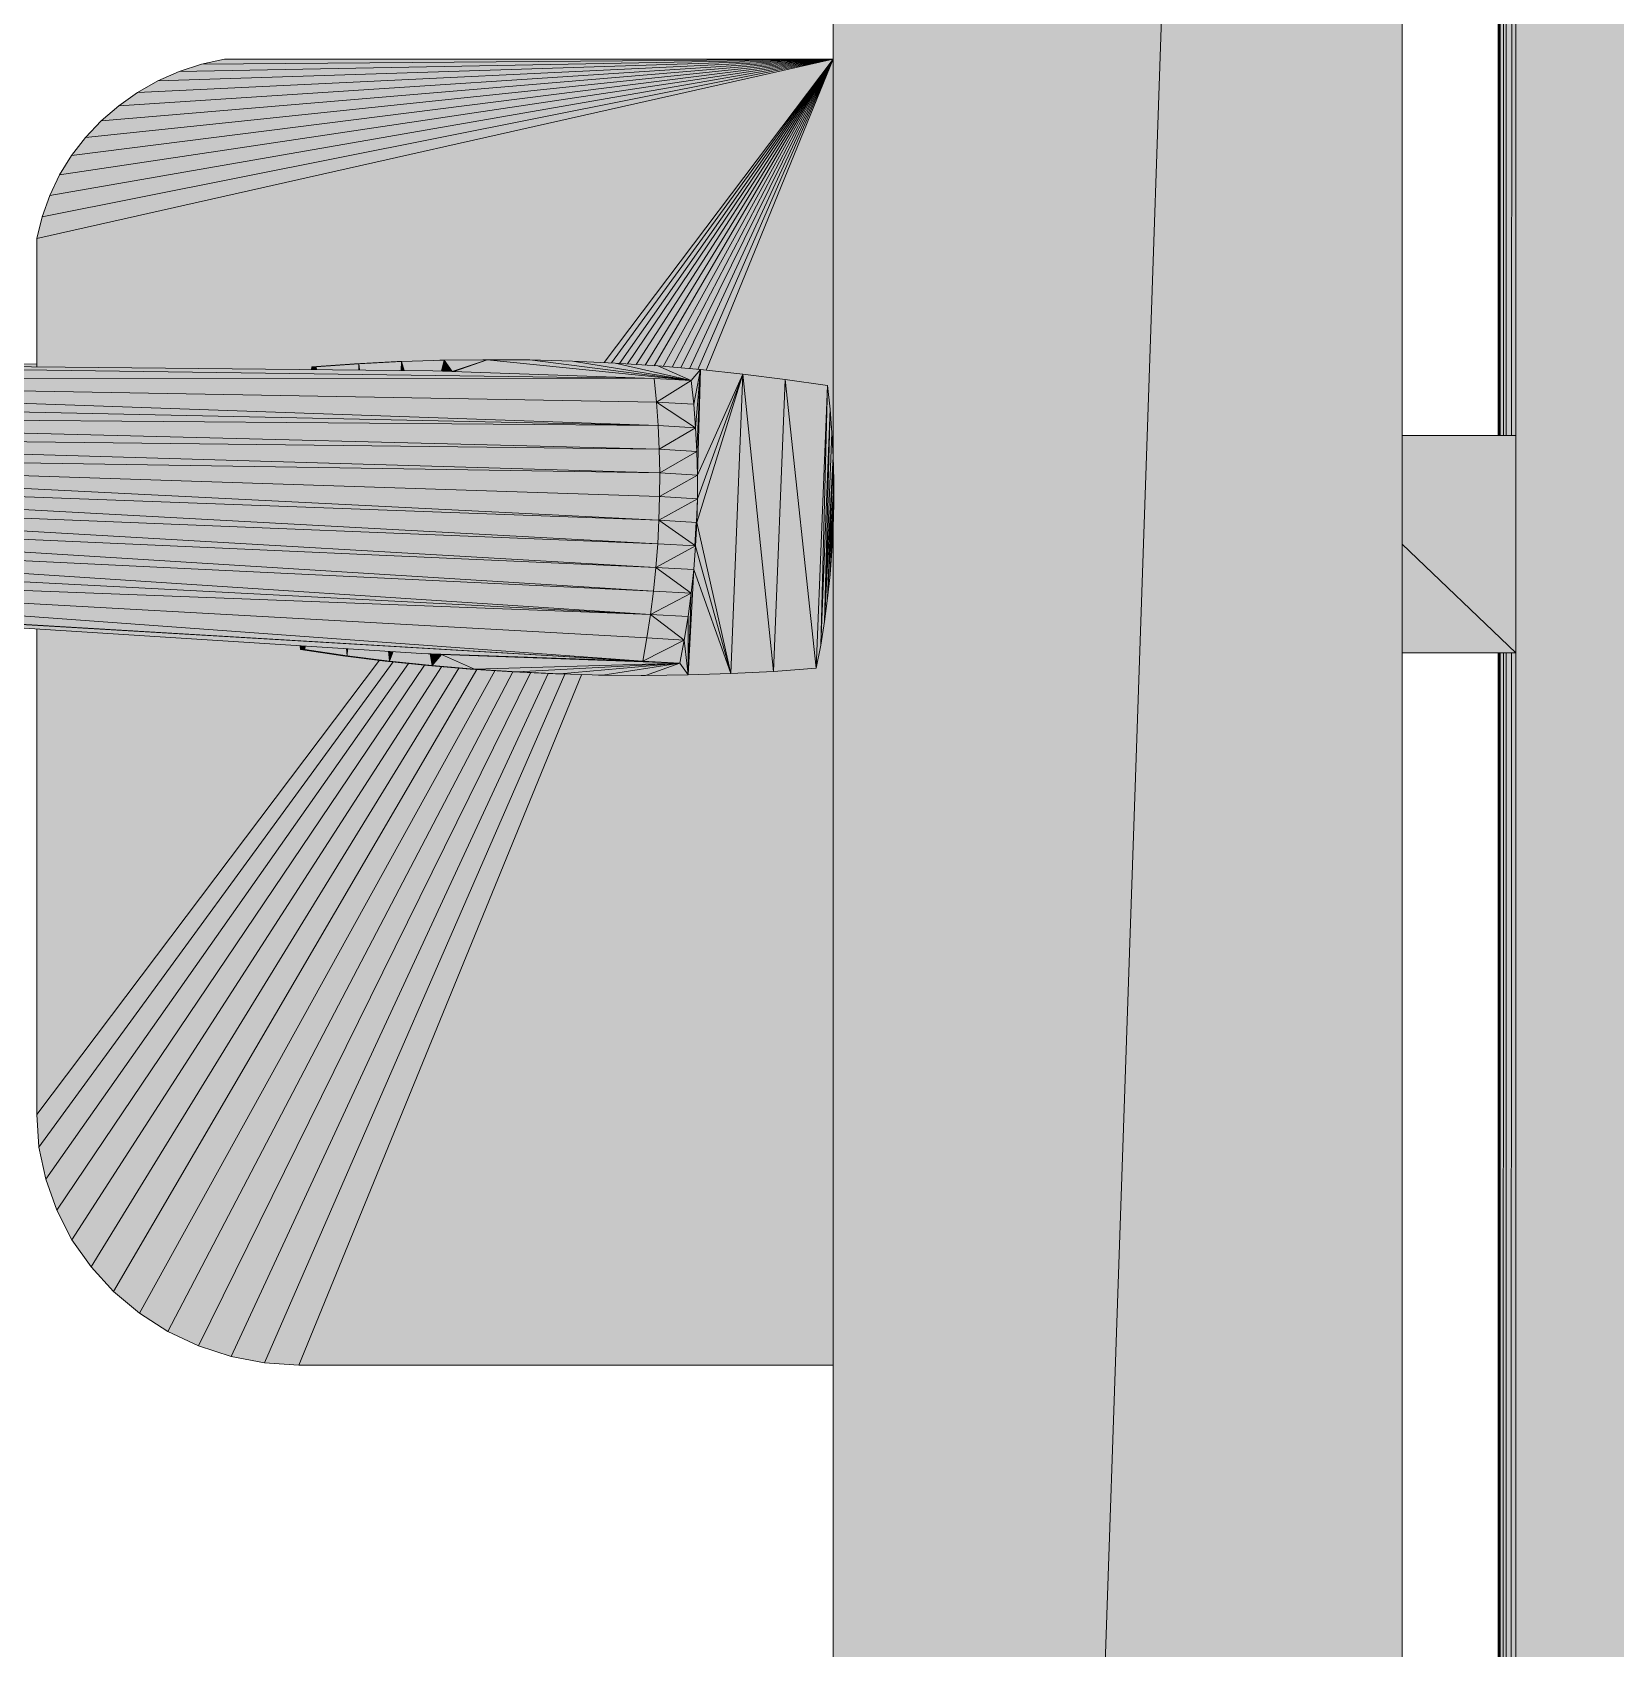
# Model space of a CAD drawing. Header units: millimetres. Extents: x 365175 to 2667127, y -330297 to -162108.
# Drawn here: x 1874090.8 to 1874171.6, y -319062.2 to -318979.7 of the extents above; entities that cross this region are included whole.
import ezdxf

# ---------------------------------------------------------------- set-up
doc = ezdxf.new("R2010")
doc.units = ezdxf.units.MM
doc.header["$MEASUREMENT"] = 0
doc.layers.add('Structure - Murs extérieurs', color=7, linetype='Continuous')

# ---------------------------------------------------------------- blocks, each defined once
blk = doc.blocks.new('Élément de coupe_161_6', base_point=(1445436.05, -319510.981))
at = {"linetype": 'Continuous', "lineweight": 0, "true_color": 0x000000}
for points in [[(1874131.67, -319466.035), (1874160.711, -318622.092), (1874131.67, -318649.869), (1874131.67, -319001.349), (1874131.699, -319002.558), (1874131.699, -319003.766), (1874131.67, -319004.974)], [(1874160.711, -318622.092), (1874131.67, -319466.035), (1874160.711, -319510.981)], [(1874159.459, -318623.289), (1874136.597, -318663.148), (1874136.597, -319322.87), (1874160.711, -318622.092)], [(1874136.597, -319322.87), (1874136.597, -319473.66), (1874160.711, -319510.981), (1874160.711, -318622.092)], [(1874091.287, -318989.114), (1874091.014, -318990.232), (1874131.67, -318981.069)], [(1874131.67, -318981.069), (1874091.014, -318990.232), (1874091.014, -318996.777), (1874105.031, -318996.914), (1874105.058, -318996.776), (1874107.23, -318996.621), (1874109.414, -318996.509), (1874111.592, -318996.439), (1874113.776, -318996.413), (1874113.996, -318996.413), (1874116.18, -318996.429), (1874118.358, -318996.487), (1874119.977, -318996.563)], [(1874091.676, -318988.028), (1874091.287, -318989.114), (1874131.67, -318981.069)], [(1874092.176, -318986.984), (1874091.676, -318988.028), (1874131.67, -318981.069)], [(1874092.785, -318985.996), (1874092.176, -318986.984), (1874131.67, -318981.069)], [(1874093.5, -318985.07), (1874092.785, -318985.996), (1874131.67, -318981.069)], [(1874094.301, -318984.218), (1874093.5, -318985.07), (1874131.67, -318981.069)], [(1874095.196, -318983.448), (1874094.301, -318984.218), (1874131.67, -318981.069)], [(1874096.16, -318982.768), (1874095.196, -318983.448), (1874131.67, -318981.069)], [(1874097.194, -318982.184), (1874096.16, -318982.768), (1874131.67, -318981.069)], [(1874098.286, -318981.704), (1874097.194, -318982.184), (1874131.67, -318981.069)], [(1874099.424, -318981.331), (1874098.286, -318981.704), (1874131.67, -318981.069)], [(1874100.591, -318981.069), (1874099.424, -318981.331), (1874131.67, -318981.069)], [(1874131.67, -318981.069), (1874119.977, -318996.563), (1874120.346, -318996.581)], [(1874120.346, -318996.581), (1874120.536, -318996.589), (1874120.749, -318996.603), (1874131.67, -318981.069)], [(1874120.749, -318996.603), (1874121.173, -318996.631), (1874131.67, -318981.069)], [(1874121.173, -318996.631), (1874121.615, -318996.66), (1874131.67, -318981.069)], [(1874121.615, -318996.66), (1874122.07, -318996.691), (1874131.67, -318981.069)], [(1874122.07, -318996.691), (1874122.53, -318996.721), (1874131.67, -318981.069)], [(1874131.67, -318981.069), (1874122.53, -318996.722), (1874122.714, -318996.733), (1874122.99, -318996.757)], [(1874131.67, -318981.069), (1874122.99, -318996.757), (1874123.445, -318996.796)], [(1874131.67, -318981.069), (1874123.445, -318996.796), (1874123.894, -318996.835)], [(1874131.67, -318981.069), (1874123.894, -318996.835), (1874124.335, -318996.873)], [(1874131.67, -318981.069), (1874124.335, -318996.873), (1874124.762, -318996.909)], [(1874124.762, -318996.909), (1874124.887, -318996.92), (1874125.172, -318996.95), (1874131.67, -318981.069)], [(1874125.172, -318996.95), (1874127.059, -318997.149), (1874129.219, -318997.422), (1874131.38, -318997.736), (1874131.508, -318998.938), (1874131.601, -319000.143), (1874131.67, -319001.349), (1874131.67, -318981.069)], [(1874126.913, -318981.069), (1874126.913, -318981.107), (1874131.67, -318981.069)], [(1874126.913, -318981.107), (1874126.913, -318981.159), (1874131.67, -318981.069)], [(1874126.913, -318981.159), (1874126.913, -318981.223), (1874131.67, -318981.069)], [(1874126.913, -318981.223), (1874126.913, -318981.296), (1874131.67, -318981.069)], [(1874126.913, -318981.296), (1874126.913, -318981.379), (1874131.67, -318981.069)], [(1874126.913, -318981.379), (1874126.913, -318981.47), (1874131.67, -318981.069)], [(1874126.913, -318981.47), (1874126.913, -318981.568), (1874131.67, -318981.069)], [(1874126.913, -318981.568), (1874126.913, -318981.672), (1874131.67, -318981.069)], [(1874126.913, -318981.672), (1874126.913, -318981.781), (1874131.67, -318981.069)], [(1874126.913, -318981.781), (1874126.913, -318981.897), (1874131.67, -318981.069)], [(1874126.913, -318981.897), (1874126.913, -318982.017), (1874131.67, -318981.069)], [(1874126.913, -318982.017), (1874126.913, -318982.141), (1874131.67, -318981.069)], [(1874126.913, -318987.372), (1874131.67, -318981.069), (1874126.913, -318982.141)], [(1874126.913, -318987.372), (1874126.913, -318987.585), (1874131.67, -318981.069)], [(1874126.913, -318987.835), (1874131.67, -318981.069), (1874126.913, -318987.585)], [(1874126.913, -318988.121), (1874131.67, -318981.069), (1874126.913, -318987.835)], [(1874126.913, -318988.445), (1874131.67, -318981.069), (1874126.913, -318988.121)], [(1874126.913, -318988.81), (1874131.67, -318981.069), (1874126.913, -318988.445)], [(1874126.913, -318989.215), (1874131.67, -318981.069), (1874126.913, -318988.81)], [(1874126.913, -318989.667), (1874131.67, -318981.069), (1874126.913, -318989.215)], [(1874126.913, -318989.667), (1874126.913, -318990.164), (1874131.67, -318981.069)], [(1874126.913, -318990.164), (1874126.913, -318990.713), (1874131.67, -318981.069)], [(1874126.913, -318990.713), (1874126.913, -318991.318), (1874131.67, -318981.069)], [(1874126.913, -318991.976), (1874131.67, -318981.069), (1874126.913, -318991.318)], [(1874131.67, -318981.069), (1874126.913, -318991.976), (1874126.913, -318992.694)], [(1874131.67, -318981.069), (1874126.913, -318992.694), (1874126.913, -318997.134), (1874127.059, -318997.149), (1874129.219, -318997.422), (1874131.38, -318997.736), (1874131.508, -318998.938), (1874131.601, -319000.143), (1874131.67, -319001.349)], [(1874052.774, -318997.335), (1874122.523, -318997.373), (1874052.808, -318996.403)], [(1874052.808, -318996.403), (1874122.523, -318997.373), (1874111.22, -318996.975)], [(1874085.206, -318996.578), (1874085.206, -318996.72), (1874091.014, -318996.777), (1874091.014, -318996.635)], [(1874105.058, -318996.776), (1874105.031, -318996.914), (1874105.057, -318996.915)], [(1874105.058, -318996.776), (1874105.031, -318996.914), (1874105.057, -318996.915)], [(1874105.058, -318996.776), (1874105.057, -318996.915), (1874105.252, -318996.917), (1874105.279, -318996.776)], [(1874105.058, -318996.776), (1874105.057, -318996.915), (1874105.252, -318996.917), (1874105.279, -318996.776)], [(1874105.279, -318996.776), (1874107.457, -318996.621), (1874105.058, -318996.776)], [(1874107.23, -318996.621), (1874105.058, -318996.776), (1874107.457, -318996.621)], [(1874105.252, -318996.917), (1874105.271, -318996.917), (1874105.279, -318996.776)], [(1874105.273, -318996.917), (1874105.294, -318996.917), (1874105.279, -318996.776)], [(1874107.457, -318996.621), (1874105.279, -318996.776), (1874105.294, -318996.917), (1874107.444, -318996.938)], [(1874107.23, -318996.621), (1874107.457, -318996.621), (1874109.414, -318996.509)], [(1874107.444, -318996.938), (1874107.489, -318996.938), (1874107.457, -318996.621)], [(1874109.635, -318996.509), (1874107.457, -318996.621), (1874107.489, -318996.938), (1874109.616, -318996.959)], [(1874109.635, -318996.509), (1874109.414, -318996.509), (1874107.457, -318996.621)], [(1874109.635, -318996.509), (1874111.813, -318996.439), (1874109.414, -318996.509)], [(1874111.592, -318996.439), (1874109.414, -318996.509), (1874111.813, -318996.439)], [(1874109.635, -318996.509), (1874109.616, -318996.959), (1874109.664, -318996.96)], [(1874109.635, -318996.509), (1874109.766, -318996.961), (1874111.22, -318996.975), (1874111.674, -318996.991), (1874111.813, -318996.439)], [(1874109.766, -318996.961), (1874109.635, -318996.509), (1874109.71, -318996.96)], [(1874109.71, -318996.96), (1874109.635, -318996.509), (1874109.682, -318996.96)], [(1874109.682, -318996.96), (1874109.635, -318996.509), (1874109.668, -318996.96)], [(1874111.592, -318996.439), (1874111.813, -318996.439), (1874113.776, -318996.413)], [(1874111.674, -318996.991), (1874111.692, -318996.992), (1874111.813, -318996.439)], [(1874111.692, -318996.992), (1874111.766, -318996.994), (1874111.813, -318996.439)], [(1874111.813, -318996.439), (1874111.766, -318996.994), (1874112.221, -318997.01)], [(1874113.996, -318996.413), (1874111.813, -318996.439), (1874112.221, -318997.01), (1874112.292, -318997.013)], [(1874113.996, -318996.413), (1874113.776, -318996.413), (1874111.813, -318996.439)], [(1874112.292, -318997.013), (1874122.523, -318997.373), (1874123.674, -318997.438), (1874124.416, -318997.48), (1874113.996, -318996.413)], [(1874116.18, -318996.429), (1874113.996, -318996.413), (1874124.416, -318997.48)], [(1874118.358, -318996.487), (1874116.18, -318996.429), (1874124.416, -318997.48)], [(1874120.536, -318996.589), (1874118.358, -318996.487), (1874124.416, -318997.48)], [(1874122.714, -318996.733), (1874120.536, -318996.589), (1874124.416, -318997.48)], [(1874124.887, -318996.92), (1874122.714, -318996.733), (1874124.416, -318997.48)], [(1874052.745, -318998.271), (1874122.726, -318999.779), (1874052.774, -318997.335)], [(1874052.774, -318997.335), (1874122.639, -318998.575), (1874122.523, -318997.373)], [(1874052.774, -318997.335), (1874122.726, -318999.779), (1874122.639, -318998.575)], [(1874124.416, -318997.48), (1874122.523, -318997.373), (1874122.639, -318998.575)], [(1874122.639, -318998.575), (1874124.544, -318998.682), (1874124.416, -318997.48)], [(1874124.55, -318998.682), (1874124.887, -318996.92), (1874124.416, -318997.48)], [(1874124.643, -318999.887), (1874124.887, -318996.92), (1874124.55, -318998.682)], [(1874124.707, -319001.094), (1874124.887, -318996.92), (1874124.643, -318999.887)], [(1874124.741, -319002.302), (1874124.887, -318996.92), (1874124.707, -319001.094)], [(1874126.443, -319012.437), (1874127.059, -318997.149), (1874124.707, -319004.718)], [(1874124.707, -319004.718), (1874127.059, -318997.149), (1874124.741, -319003.51)], [(1874127.059, -318997.149), (1874124.887, -318996.92), (1874124.741, -319002.302)], [(1874124.741, -319003.51), (1874127.059, -318997.149), (1874124.741, -319002.302)], [(1874128.621, -319012.324), (1874127.059, -318997.149), (1874126.443, -319012.437)], [(1874129.219, -318997.422), (1874127.059, -318997.149), (1874128.621, -319012.324)], [(1874130.799, -319012.169), (1874129.219, -318997.422), (1874128.621, -319012.324)], [(1874131.38, -318997.736), (1874129.219, -318997.422), (1874130.799, -319012.169)], [(1874052.71, -318999.209), (1874122.726, -318999.779), (1874052.745, -318998.271)], [(1874124.472, -318998.002), (1874124.544, -318998.682), (1874124.578, -318999.1), (1874124.579, -318999.068), (1874124.55, -318998.682)], [(1874124.472, -318998.002), (1874124.544, -318998.682), (1874124.578, -318999.1), (1874124.579, -318999.068), (1874124.55, -318998.682)], [(1874131.026, -319010.981), (1874131.38, -318997.736), (1874130.799, -319012.169)], [(1874131.508, -318998.938), (1874131.38, -318997.736), (1874131.026, -319010.981)], [(1874052.675, -319000.149), (1874122.778, -319000.986), (1874052.71, -318999.209)], [(1874052.71, -318999.209), (1874122.778, -319000.986), (1874122.726, -318999.779)], [(1874122.639, -318998.575), (1874122.726, -318999.779), (1874124.643, -318999.887)], [(1874122.639, -318998.575), (1874124.643, -318999.887), (1874124.544, -318998.682)], [(1874124.579, -318999.068), (1874124.578, -318999.1), (1874124.643, -318999.887)], [(1874124.579, -318999.068), (1874124.578, -318999.1), (1874124.643, -318999.887)], [(1874131.217, -319009.786), (1874131.508, -318998.938), (1874131.026, -319010.981)], [(1874131.601, -319000.143), (1874131.508, -318998.938), (1874131.217, -319009.786)], [(1874122.726, -318999.779), (1874122.778, -319000.986), (1874124.643, -318999.887)], [(1874122.778, -319000.986), (1874124.707, -319001.093), (1874124.643, -318999.887)], [(1874052.675, -319000.149), (1874052.634, -319001.09), (1874122.807, -319002.193)], [(1874052.675, -319000.149), (1874122.807, -319002.193), (1874122.778, -319000.986)], [(1874131.67, -319001.349), (1874131.601, -319000.143), (1874131.217, -319009.786)], [(1874166.519, -319000.276), (1874160.711, -319000.276), (1874160.711, -319005.831), (1874166.519, -319011.387)], [(1874166.519, -319000.276), (1874160.711, -319000.276), (1874160.711, -319005.831), (1874166.519, -319011.387)], [(1874052.599, -319002.032), (1874122.772, -319004.609), (1874052.634, -319001.09)], [(1874122.801, -319003.401), (1874052.634, -319001.09), (1874122.772, -319004.609)], [(1874122.801, -319003.401), (1874122.807, -319002.193), (1874052.634, -319001.09)], [(1874122.778, -319000.986), (1874122.807, -319002.193), (1874124.707, -319001.093)], [(1874122.807, -319002.193), (1874124.736, -319002.302), (1874124.707, -319001.093)], [(1874124.707, -319004.718), (1874124.741, -319003.51), (1874124.741, -319002.302), (1874124.707, -319001.094), (1874124.736, -319002.302), (1874124.736, -319003.51)], [(1874124.707, -319004.718), (1874124.741, -319003.51), (1874124.741, -319002.302), (1874124.707, -319001.094), (1874124.736, -319002.302), (1874124.736, -319003.51)], [(1874131.38, -319008.588), (1874131.67, -319001.349), (1874131.217, -319009.786)], [(1874131.699, -319002.558), (1874131.67, -319001.349), (1874131.38, -319008.588)], [(1874052.559, -319002.973), (1874122.709, -319005.816), (1874052.599, -319002.032)], [(1874122.772, -319004.609), (1874052.599, -319002.032), (1874122.709, -319005.816)], [(1874122.807, -319002.193), (1874122.801, -319003.401), (1874124.736, -319002.302)], [(1874122.801, -319003.401), (1874124.736, -319003.51), (1874124.736, -319002.302)], [(1874131.508, -319007.386), (1874131.699, -319002.558), (1874131.38, -319008.588)], [(1874131.699, -319003.766), (1874131.699, -319002.558), (1874131.508, -319007.386)], [(1874052.524, -319003.915), (1874122.616, -319007.021), (1874052.559, -319002.973)], [(1874122.709, -319005.816), (1874052.559, -319002.973), (1874122.616, -319007.021)], [(1874122.801, -319003.401), (1874122.772, -319004.609), (1874124.736, -319003.51)], [(1874052.483, -319004.854), (1874122.488, -319008.223), (1874052.524, -319003.915)], [(1874122.488, -319008.223), (1874122.616, -319007.021), (1874052.524, -319003.915)], [(1874122.772, -319004.609), (1874124.707, -319004.718), (1874124.736, -319003.51)], [(1874131.601, -319006.181), (1874131.699, -319003.766), (1874131.508, -319007.386)], [(1874131.67, -319004.974), (1874131.699, -319003.766), (1874131.601, -319006.181)], [(1874052.442, -319005.793), (1874122.337, -319009.423), (1874052.483, -319004.854)], [(1874122.337, -319009.423), (1874122.488, -319008.223), (1874052.483, -319004.854)], [(1874118.811, -319012.494), (1874104.39, -319047.736), (1874131.67, -319047.736), (1874131.67, -319004.974), (1874131.601, -319006.181), (1874131.508, -319007.386), (1874131.38, -319008.588), (1874131.217, -319009.786), (1874131.026, -319010.981), (1874130.799, -319012.169), (1874128.621, -319012.324), (1874126.443, -319012.437), (1874124.265, -319012.507), (1874122.081, -319012.533), (1874121.861, -319012.533), (1874119.677, -319012.517)], [(1874118.811, -319012.494), (1874109.141, -319036.126), (1874118.448, -319021.26), (1874119.275, -319021.206), (1874121.522, -319021.017), (1874123.768, -319020.785), (1874126.015, -319020.51), (1874126.913, -319018.866), (1874126.913, -319047.736), (1874131.67, -319047.736), (1874131.67, -319004.974), (1874131.601, -319006.181), (1874131.508, -319007.386), (1874131.38, -319008.588), (1874131.217, -319009.786), (1874131.026, -319010.981), (1874130.799, -319012.169), (1874128.621, -319012.324), (1874126.443, -319012.437), (1874124.265, -319012.507), (1874122.081, -319012.533), (1874121.861, -319012.533), (1874119.677, -319012.517)], [(1874122.772, -319004.609), (1874122.709, -319005.816), (1874124.637, -319005.924)], [(1874124.707, -319004.718), (1874122.772, -319004.609), (1874124.637, -319005.924)], [(1874124.544, -319007.129), (1874124.416, -319008.332), (1874124.55, -319007.13), (1874124.643, -319005.925), (1874124.707, -319004.718), (1874124.637, -319005.924)], [(1874124.544, -319007.129), (1874124.416, -319008.332), (1874124.55, -319007.13), (1874124.643, -319005.925), (1874124.707, -319004.718), (1874124.637, -319005.924)], [(1874124.707, -319004.718), (1874124.643, -319005.925), (1874126.443, -319012.437)], [(1874052.396, -319006.728), (1874122.337, -319009.423), (1874052.442, -319005.793)], [(1874122.709, -319005.816), (1874122.616, -319007.021), (1874124.637, -319005.924)], [(1874160.711, -319005.831), (1874160.711, -319011.387), (1874166.519, -319011.387)], [(1874160.711, -319005.831), (1874160.711, -319011.387), (1874166.519, -319011.387)], [(1874052.355, -319007.661), (1874121.942, -319011.807), (1874052.396, -319006.728)], [(1874121.942, -319011.807), (1874122.157, -319010.617), (1874052.396, -319006.728)], [(1874122.157, -319010.617), (1874122.337, -319009.423), (1874052.396, -319006.728)], [(1874122.616, -319007.021), (1874124.544, -319007.129), (1874124.637, -319005.924)], [(1874124.643, -319005.925), (1874124.55, -319007.13), (1874126.443, -319012.437)], [(1874122.616, -319007.021), (1874122.488, -319008.223), (1874124.416, -319008.332)], [(1874122.616, -319007.021), (1874124.416, -319008.332), (1874124.544, -319007.129)], [(1874126.443, -319012.437), (1874124.55, -319007.13), (1874124.265, -319012.507)], [(1874124.55, -319007.13), (1874124.416, -319008.332), (1874124.265, -319012.507)], [(1874051.995, -319007.661), (1874121.942, -319011.807), (1874052.355, -319007.661)], [(1874051.995, -319007.661), (1874121.942, -319011.807), (1874052.355, -319007.661)], [(1874110.645, -319011.409), (1874121.942, -319011.807), (1874051.995, -319007.661)], [(1874110.645, -319011.409), (1874121.942, -319011.807), (1874051.995, -319007.661)], [(1874122.337, -319009.423), (1874124.416, -319008.332), (1874122.488, -319008.223)], [(1874122.337, -319009.423), (1874124.253, -319009.531), (1874124.416, -319008.332)], [(1874124.126, -319010.337), (1874124.259, -319009.531), (1874124.416, -319008.332), (1874124.253, -319009.531), (1874124.127, -319010.321)], [(1874124.126, -319010.337), (1874124.259, -319009.531), (1874124.416, -319008.332), (1874124.253, -319009.531), (1874124.127, -319010.321)], [(1874124.416, -319008.332), (1874124.259, -319009.531), (1874124.265, -319012.507)], [(1874122.337, -319009.423), (1874122.157, -319010.617), (1874124.062, -319010.724)], [(1874122.337, -319009.423), (1874124.062, -319010.724), (1874124.253, -319009.531)], [(1874124.259, -319009.531), (1874124.062, -319010.724), (1874124.265, -319012.507)], [(1874104.456, -319011.013), (1874091.014, -319010.154), (1874091.014, -319034.94), (1874108.508, -319011.76), (1874106.632, -319011.524), (1874104.477, -319011.21)], [(1874091.014, -319034.94), (1874108.508, -319011.76), (1874106.632, -319011.524), (1874104.477, -319011.21), (1874104.456, -319011.013), (1874099.034, -319010.667), (1874098.96, -319011.34), (1874098.865, -319012.55), (1874098.793, -319013.76), (1874098.763, -319014.97), (1874098.763, -319016.178), (1874098.793, -319017.384), (1874098.865, -319018.588), (1874098.906, -319019.111), (1874094.334, -319026.416), (1874091.014, -319026.652)], [(1874122.157, -319010.617), (1874121.942, -319011.807), (1874124.062, -319010.724)], [(1874121.942, -319011.807), (1874123.841, -319011.914), (1874124.062, -319010.724)], [(1874124.062, -319010.724), (1874123.841, -319011.914), (1874124.265, -319012.507)], [(1874124.127, -319010.321), (1874124.062, -319010.724), (1874124.126, -319010.337)], [(1874124.127, -319010.321), (1874124.062, -319010.724), (1874124.126, -319010.337)], [(1874104.456, -319011.013), (1874104.477, -319011.21), (1874104.698, -319011.21), (1874104.644, -319011.025)], [(1874104.456, -319011.013), (1874104.477, -319011.21), (1874104.698, -319011.21), (1874104.644, -319011.025)], [(1874104.698, -319011.21), (1874104.477, -319011.21), (1874106.858, -319011.524)], [(1874104.698, -319011.21), (1874104.477, -319011.21), (1874106.858, -319011.524)], [(1874106.632, -319011.524), (1874106.858, -319011.524), (1874104.477, -319011.21)], [(1874106.632, -319011.524), (1874106.858, -319011.524), (1874104.477, -319011.21)], [(1874104.644, -319011.025), (1874104.698, -319011.21), (1874104.678, -319011.028)], [(1874104.644, -319011.025), (1874104.698, -319011.21), (1874104.678, -319011.028)], [(1874104.705, -319011.029), (1874104.678, -319011.028), (1874104.698, -319011.21)], [(1874104.705, -319011.029), (1874104.678, -319011.028), (1874104.698, -319011.21)], [(1874104.698, -319011.21), (1874106.858, -319011.524), (1874106.82, -319011.164), (1874104.705, -319011.029)], [(1874104.698, -319011.21), (1874106.858, -319011.524), (1874106.82, -319011.164), (1874104.705, -319011.029)], [(1874106.632, -319011.524), (1874108.798, -319011.797), (1874106.858, -319011.524)], [(1874106.632, -319011.524), (1874108.798, -319011.797), (1874106.858, -319011.524)], [(1874106.873, -319011.168), (1874106.82, -319011.164), (1874106.858, -319011.524)], [(1874106.873, -319011.168), (1874106.82, -319011.164), (1874106.858, -319011.524)], [(1874106.858, -319011.524), (1874109.019, -319011.797), (1874108.968, -319011.302), (1874106.873, -319011.168)], [(1874106.858, -319011.524), (1874109.019, -319011.797), (1874108.968, -319011.302), (1874106.873, -319011.168)], [(1874109.019, -319011.797), (1874106.858, -319011.524), (1874108.798, -319011.797)], [(1874109.019, -319011.797), (1874106.858, -319011.524), (1874108.798, -319011.797)], [(1874109.039, -319011.306), (1874108.968, -319011.302), (1874109.019, -319011.797)], [(1874109.039, -319011.306), (1874108.968, -319011.302), (1874109.019, -319011.797)], [(1874109.039, -319011.306), (1874109.019, -319011.797), (1874109.11, -319011.311)], [(1874109.039, -319011.306), (1874109.019, -319011.797), (1874109.11, -319011.311)], [(1874109.11, -319011.311), (1874109.019, -319011.797), (1874109.141, -319011.313)], [(1874109.11, -319011.311), (1874109.019, -319011.797), (1874109.141, -319011.313)], [(1874109.141, -319011.313), (1874109.019, -319011.797), (1874109.202, -319011.317)], [(1874109.141, -319011.313), (1874109.019, -319011.797), (1874109.202, -319011.317)], [(1874109.202, -319011.317), (1874109.019, -319011.797), (1874111.191, -319012.026), (1874111.092, -319011.434), (1874110.954, -319011.426), (1874110.645, -319011.409)], [(1874109.202, -319011.317), (1874109.019, -319011.797), (1874111.191, -319012.026), (1874111.092, -319011.434), (1874110.954, -319011.426), (1874110.645, -319011.409)], [(1874121.942, -319011.807), (1874110.645, -319011.409), (1874111.662, -319011.466)], [(1874121.942, -319011.807), (1874110.645, -319011.409), (1874111.662, -319011.466)], [(1874111.092, -319011.434), (1874111.191, -319012.026), (1874111.111, -319011.435)], [(1874111.092, -319011.434), (1874111.191, -319012.026), (1874111.111, -319011.435)], [(1874111.111, -319011.435), (1874111.191, -319012.026), (1874111.187, -319011.439)], [(1874111.111, -319011.435), (1874111.191, -319012.026), (1874111.187, -319011.439)], [(1874111.187, -319011.439), (1874111.191, -319012.026), (1874111.662, -319011.466)], [(1874111.187, -319011.439), (1874111.191, -319012.026), (1874111.662, -319011.466)], [(1874113.363, -319012.213), (1874111.662, -319011.466), (1874111.191, -319012.026)], [(1874113.363, -319012.213), (1874111.662, -319011.466), (1874111.191, -319012.026)], [(1874121.942, -319011.807), (1874111.662, -319011.466), (1874123.841, -319011.914)], [(1874121.942, -319011.807), (1874111.662, -319011.466), (1874123.841, -319011.914)], [(1874123.841, -319011.914), (1874111.662, -319011.466), (1874113.363, -319012.213)], [(1874123.841, -319011.914), (1874111.662, -319011.466), (1874113.363, -319012.213)], [(1874108.508, -319011.76), (1874091.014, -319034.94), (1874091.124, -319036.611), (1874109.207, -319011.84), (1874108.798, -319011.797)], [(1874108.508, -319011.76), (1874091.014, -319034.94), (1874091.124, -319036.611), (1874109.207, -319011.84), (1874108.798, -319011.797)], [(1874091.124, -319036.611), (1874091.467, -319038.252), (1874109.979, -319011.922), (1874109.207, -319011.84)], [(1874091.124, -319036.611), (1874091.467, -319038.252), (1874109.979, -319011.922), (1874109.207, -319011.84)], [(1874091.467, -319038.252), (1874092.03, -319039.837), (1874110.801, -319012.009), (1874109.979, -319011.922)], [(1874091.467, -319038.252), (1874092.03, -319039.837), (1874110.801, -319012.009), (1874109.979, -319011.922)], [(1874092.03, -319039.837), (1874092.803, -319041.338), (1874111.667, -319012.086), (1874110.965, -319012.026), (1874110.801, -319012.009)], [(1874092.03, -319039.837), (1874092.803, -319041.338), (1874111.667, -319012.086), (1874110.965, -319012.026), (1874110.801, -319012.009)], [(1874092.803, -319041.338), (1874093.779, -319042.729), (1874112.562, -319012.163), (1874111.667, -319012.086)], [(1874092.803, -319041.338), (1874093.779, -319042.729), (1874112.562, -319012.163), (1874111.667, -319012.086)], [(1874112.562, -319012.163), (1874093.779, -319042.729), (1874094.929, -319043.988), (1874113.471, -319012.235), (1874113.137, -319012.213)], [(1874112.562, -319012.163), (1874093.779, -319042.729), (1874094.929, -319043.988), (1874113.471, -319012.235), (1874113.137, -319012.213)], [(1874094.929, -319043.988), (1874096.247, -319045.092), (1874114.393, -319012.296), (1874113.471, -319012.235)], [(1874094.929, -319043.988), (1874096.247, -319045.092), (1874114.393, -319012.296), (1874113.471, -319012.235)], [(1874096.247, -319045.092), (1874097.699, -319046.022), (1874115.306, -319012.357), (1874114.393, -319012.296)], [(1874096.247, -319045.092), (1874097.699, -319046.022), (1874115.306, -319012.357), (1874114.393, -319012.296)], [(1874115.306, -319012.357), (1874097.699, -319046.022), (1874099.267, -319046.762), (1874116.217, -319012.399)], [(1874115.306, -319012.357), (1874097.699, -319046.022), (1874099.267, -319046.762), (1874116.217, -319012.399)], [(1874099.267, -319046.762), (1874100.928, -319047.3), (1874117.109, -319012.441), (1874116.217, -319012.399)], [(1874099.267, -319046.762), (1874100.928, -319047.3), (1874117.109, -319012.441), (1874116.217, -319012.399)], [(1874117.109, -319012.441), (1874100.928, -319047.3), (1874102.642, -319047.626), (1874117.975, -319012.47), (1874117.493, -319012.458)], [(1874117.109, -319012.441), (1874100.928, -319047.3), (1874102.015, -319047.507), (1874104.251, -319043.935), (1874117.975, -319012.47), (1874117.493, -319012.458)], [(1874102.642, -319047.626), (1874104.39, -319047.736), (1874118.811, -319012.494), (1874117.975, -319012.47)], [(1874104.251, -319043.935), (1874109.141, -319036.126), (1874118.811, -319012.494), (1874117.975, -319012.47)], [(1874109.019, -319011.797), (1874108.798, -319011.797), (1874111.191, -319012.026)], [(1874109.019, -319011.797), (1874108.798, -319011.797), (1874111.191, -319012.026)], [(1874110.965, -319012.026), (1874111.191, -319012.026), (1874108.798, -319011.797)], [(1874110.965, -319012.026), (1874111.191, -319012.026), (1874108.798, -319011.797)], [(1874110.965, -319012.026), (1874113.137, -319012.213), (1874111.191, -319012.026)], [(1874110.965, -319012.026), (1874113.137, -319012.213), (1874111.191, -319012.026)], [(1874113.363, -319012.213), (1874111.191, -319012.026), (1874113.137, -319012.213)], [(1874113.363, -319012.213), (1874111.191, -319012.026), (1874113.137, -319012.213)], [(1874113.363, -319012.213), (1874113.137, -319012.213), (1874115.541, -319012.357)], [(1874113.363, -319012.213), (1874113.137, -319012.213), (1874115.541, -319012.357)], [(1874115.315, -319012.357), (1874115.541, -319012.357), (1874113.137, -319012.213)], [(1874115.315, -319012.357), (1874115.541, -319012.357), (1874113.137, -319012.213)], [(1874115.541, -319012.357), (1874123.841, -319011.914), (1874113.363, -319012.213)], [(1874115.541, -319012.357), (1874123.841, -319011.914), (1874113.363, -319012.213)], [(1874115.315, -319012.357), (1874117.493, -319012.458), (1874115.541, -319012.357)], [(1874115.315, -319012.357), (1874117.493, -319012.458), (1874115.541, -319012.357)], [(1874117.719, -319012.458), (1874123.841, -319011.914), (1874115.541, -319012.357)], [(1874117.719, -319012.458), (1874123.841, -319011.914), (1874115.541, -319012.357)], [(1874117.719, -319012.458), (1874115.541, -319012.357), (1874117.493, -319012.458)], [(1874117.719, -319012.458), (1874115.541, -319012.357), (1874117.493, -319012.458)], [(1874117.719, -319012.458), (1874117.493, -319012.458), (1874119.897, -319012.517)], [(1874117.719, -319012.458), (1874117.493, -319012.458), (1874119.897, -319012.517)], [(1874119.677, -319012.517), (1874119.897, -319012.517), (1874117.493, -319012.458)], [(1874119.677, -319012.517), (1874119.897, -319012.517), (1874117.493, -319012.458)], [(1874119.897, -319012.517), (1874123.841, -319011.914), (1874117.719, -319012.458)], [(1874119.897, -319012.517), (1874123.841, -319011.914), (1874117.719, -319012.458)], [(1874122.081, -319012.533), (1874123.841, -319011.914), (1874119.897, -319012.517)], [(1874122.081, -319012.533), (1874123.841, -319011.914), (1874119.897, -319012.517)], [(1874124.265, -319012.507), (1874123.841, -319011.914), (1874122.081, -319012.533)], [(1874123.841, -319011.914), (1874122.081, -319012.533), (1874123.463, -319012.516)], [(1874119.897, -319012.517), (1874119.677, -319012.517), (1874122.081, -319012.533)], [(1874119.897, -319012.517), (1874119.677, -319012.517), (1874122.081, -319012.533)], [(1874121.861, -319012.533), (1874122.081, -319012.533), (1874119.677, -319012.517)], [(1874121.861, -319012.533), (1874122.081, -319012.533), (1874119.677, -319012.517)]]:
    blk.add_hatch(color=18, dxfattribs=at).paths.add_polyline_path(points)
at = {"color": 7, "linetype": 'Continuous', "lineweight": 20}
for p, q in [((1874131.67, -319466.035), (1874160.711, -318622.092)), ((1874160.711, -318622.092), (1874160.711, -319510.981)), ((1874131.67, -319001.349), (1874131.67, -318649.869)), ((1874091.014, -318990.232), (1874131.67, -318981.069)), ((1874091.287, -318989.114), (1874131.67, -318981.069)), ((1874091.676, -318988.028), (1874131.67, -318981.069)), ((1874092.176, -318986.984), (1874131.67, -318981.069)), ((1874092.785, -318985.996), (1874131.67, -318981.069)), ((1874093.5, -318985.07), (1874131.67, -318981.069)), ((1874094.301, -318984.218), (1874131.67, -318981.069)), ((1874095.196, -318983.448), (1874131.67, -318981.069)), ((1874096.16, -318982.768), (1874131.67, -318981.069)), ((1874097.194, -318982.184), (1874131.67, -318981.069)), ((1874098.286, -318981.704), (1874131.67, -318981.069)), ((1874099.424, -318981.331), (1874131.67, -318981.069)), ((1874099.424, -318981.331), (1874100.591, -318981.069)), ((1874100.591, -318981.069), (1874131.67, -318981.069)), ((1874119.977, -318996.563), (1874131.67, -318981.069)), ((1874120.347, -318996.58), (1874131.67, -318981.069)), ((1874120.749, -318996.603), (1874131.67, -318981.069)), ((1874121.173, -318996.631), (1874131.67, -318981.069)), ((1874121.615, -318996.66), (1874131.67, -318981.069)), ((1874122.07, -318996.691), (1874131.67, -318981.069)), ((1874122.53, -318996.721), (1874131.67, -318981.069)), ((1874122.99, -318996.757), (1874131.67, -318981.069)), ((1874123.445, -318996.796), (1874131.67, -318981.069)), ((1874123.894, -318996.835), (1874131.67, -318981.069)), ((1874124.335, -318996.873), (1874131.67, -318981.069)), ((1874124.762, -318996.909), (1874131.67, -318981.069)), ((1874125.172, -318996.95), (1874131.67, -318981.069)), ((1874097.194, -318982.184), (1874098.286, -318981.704)), ((1874098.286, -318981.704), (1874099.424, -318981.331)), ((1874095.196, -318983.448), (1874096.16, -318982.768)), ((1874096.16, -318982.768), (1874097.194, -318982.184)), ((1874094.301, -318984.218), (1874095.196, -318983.448)), ((1874093.5, -318985.07), (1874094.301, -318984.218)), ((1874092.785, -318985.996), (1874093.5, -318985.07)), ((1874092.176, -318986.984), (1874092.785, -318985.996)), ((1874091.676, -318988.028), (1874092.176, -318986.984)), ((1874091.287, -318989.114), (1874091.676, -318988.028)), ((1874091.014, -318990.232), (1874091.287, -318989.114)), ((1874091.014, -318996.777), (1874091.014, -318990.232)), ((1874111.22, -318996.975), (1874052.808, -318996.403)), ((1874122.523, -318997.373), (1874052.808, -318996.403)), ((1874091.014, -318996.635), (1874085.206, -318996.578)), ((1874105.031, -318996.914), (1874105.058, -318996.776)), ((1874105.057, -318996.915), (1874105.058, -318996.776)), ((1874105.058, -318996.776), (1874107.23, -318996.621)), ((1874105.058, -318996.776), (1874107.457, -318996.621)), ((1874105.279, -318996.776), (1874105.058, -318996.776)), ((1874105.252, -318996.917), (1874105.279, -318996.776)), ((1874105.279, -318996.776), (1874105.271, -318996.917)), ((1874105.279, -318996.776), (1874107.457, -318996.621)), ((1874105.279, -318996.776), (1874105.294, -318996.917)), ((1874107.23, -318996.621), (1874109.414, -318996.509)), ((1874107.23, -318996.621), (1874107.457, -318996.621)), ((1874107.457, -318996.621), (1874107.444, -318996.938)), ((1874107.457, -318996.621), (1874109.635, -318996.509)), ((1874109.414, -318996.509), (1874107.457, -318996.621)), ((1874107.457, -318996.621), (1874107.489, -318996.938)), ((1874109.414, -318996.509), (1874109.635, -318996.509)), ((1874109.635, -318996.509), (1874109.616, -318996.959)), ((1874109.635, -318996.509), (1874111.813, -318996.439)), ((1874109.635, -318996.509), (1874109.682, -318996.96)), ((1874109.635, -318996.509), (1874109.71, -318996.96)), ((1874109.635, -318996.509), (1874109.766, -318996.961)), ((1874109.635, -318996.509), (1874109.664, -318996.96)), ((1874111.592, -318996.439), (1874111.813, -318996.439)), ((1874111.813, -318996.439), (1874111.674, -318996.991)), ((1874111.813, -318996.439), (1874111.692, -318996.992)), ((1874111.813, -318996.439), (1874111.766, -318996.994)), ((1874111.813, -318996.439), (1874113.996, -318996.413)), ((1874111.813, -318996.439), (1874112.221, -318997.01)), ((1874113.996, -318996.413), (1874112.221, -318997.01)), ((1874112.292, -318997.013), (1874113.996, -318996.413)), ((1874113.776, -318996.413), (1874113.996, -318996.413)), ((1874113.996, -318996.413), (1874124.416, -318997.48)), ((1874113.996, -318996.413), (1874116.18, -318996.429)), ((1874116.18, -318996.429), (1874124.416, -318997.48)), ((1874116.18, -318996.429), (1874118.358, -318996.487)), ((1874118.358, -318996.487), (1874124.416, -318997.48)), ((1874118.358, -318996.487), (1874120.536, -318996.589)), ((1874120.536, -318996.589), (1874124.416, -318997.48)), ((1874120.536, -318996.589), (1874122.714, -318996.733)), ((1874122.714, -318996.733), (1874124.416, -318997.48)), ((1874122.714, -318996.733), (1874124.887, -318996.92)), ((1874052.774, -318997.335), (1874122.523, -318997.373)), ((1874122.639, -318998.575), (1874052.774, -318997.335)), ((1874122.726, -318999.779), (1874052.774, -318997.335)), ((1874105.273, -318996.917), (1874105.273, -318996.917)), ((1874109.668, -318996.96), (1874109.668, -318996.96)), ((1874122.523, -318997.373), (1874111.22, -318996.975)), ((1874124.416, -318997.48), (1874122.523, -318997.373)), ((1874122.639, -318998.575), (1874122.523, -318997.373)), ((1874122.639, -318998.575), (1874124.416, -318997.48)), ((1874124.887, -318996.92), (1874124.416, -318997.48)), ((1874124.544, -318998.682), (1874124.416, -318997.48)), ((1874124.887, -318996.92), (1874124.55, -318998.682)), ((1874124.887, -318996.92), (1874124.643, -318999.887)), ((1874124.887, -318996.92), (1874124.707, -319001.094)), ((1874127.059, -318997.149), (1874124.707, -319004.718)), ((1874124.887, -318996.92), (1874124.741, -319002.302)), ((1874127.059, -318997.149), (1874124.741, -319002.302)), ((1874127.059, -318997.149), (1874124.741, -319003.51)), ((1874124.887, -318996.92), (1874127.059, -318997.149)), ((1874127.059, -318997.149), (1874126.443, -319012.437)), ((1874127.059, -318997.149), (1874128.621, -319012.324)), ((1874127.059, -318997.149), (1874129.219, -318997.422)), ((1874129.219, -318997.422), (1874128.621, -319012.324)), ((1874129.219, -318997.422), (1874130.799, -319012.169)), ((1874129.219, -318997.422), (1874131.38, -318997.736)), ((1874122.726, -318999.779), (1874052.745, -318998.271)), ((1874131.38, -318997.736), (1874130.799, -319012.169)), ((1874131.38, -318997.736), (1874131.026, -319010.981)), ((1874131.38, -318997.736), (1874131.508, -318998.938)), ((1874122.778, -319000.986), (1874052.71, -318999.209)), ((1874052.71, -318999.209), (1874122.726, -318999.779)), ((1874122.639, -318998.575), (1874124.544, -318998.682)), ((1874124.643, -318999.887), (1874122.639, -318998.575)), ((1874122.726, -318999.779), (1874122.639, -318998.575)), ((1874124.643, -318999.887), (1874124.544, -318998.682)), ((1874131.508, -318998.938), (1874131.026, -319010.981)), ((1874131.508, -318998.938), (1874131.217, -319009.786)), ((1874131.508, -318998.938), (1874131.601, -319000.143)), ((1874124.643, -318999.887), (1874122.726, -318999.779)), ((1874122.778, -319000.986), (1874122.726, -318999.779)), ((1874122.778, -319000.986), (1874124.643, -318999.887)), ((1874124.707, -319001.093), (1874124.643, -318999.887)), ((1874122.807, -319002.193), (1874052.675, -319000.149)), ((1874052.675, -319000.149), (1874122.778, -319000.986)), ((1874131.601, -319000.143), (1874131.217, -319009.786)), ((1874131.601, -319000.143), (1874131.67, -319001.349)), ((1874160.711, -319000.276), (1874166.519, -319000.276)), ((1874122.772, -319004.609), (1874052.634, -319001.09)), ((1874122.801, -319003.401), (1874052.634, -319001.09)), ((1874052.634, -319001.09), (1874122.807, -319002.193)), ((1874124.707, -319001.093), (1874122.778, -319000.986)), ((1874122.807, -319002.193), (1874122.778, -319000.986)), ((1874122.807, -319002.193), (1874124.707, -319001.093)), ((1874124.736, -319002.302), (1874124.707, -319001.093)), ((1874131.67, -319001.349), (1874131.217, -319009.786)), ((1874131.67, -319001.349), (1874131.38, -319008.588)), ((1874131.67, -319001.349), (1874131.699, -319002.558)), ((1874131.67, -319004.315), (1874131.67, -319001.349)), ((1874122.709, -319005.816), (1874052.599, -319002.032)), ((1874122.772, -319004.609), (1874052.599, -319002.032)), ((1874122.801, -319003.401), (1874122.807, -319002.193)), ((1874122.801, -319003.401), (1874124.736, -319002.302)), ((1874124.736, -319002.302), (1874122.807, -319002.193)), ((1874124.736, -319003.51), (1874124.736, -319002.302)), ((1874131.699, -319002.558), (1874131.38, -319008.588)), ((1874131.699, -319002.558), (1874131.508, -319007.386)), ((1874131.699, -319002.558), (1874131.699, -319003.766)), ((1874122.616, -319007.021), (1874052.559, -319002.973)), ((1874052.559, -319002.973), (1874122.709, -319005.816)), ((1874122.772, -319004.609), (1874122.801, -319003.401)), ((1874124.736, -319003.51), (1874122.801, -319003.401)), ((1874122.488, -319008.223), (1874052.524, -319003.915)), ((1874052.524, -319003.915), (1874122.616, -319007.021)), ((1874122.772, -319004.609), (1874124.736, -319003.51)), ((1874124.736, -319003.51), (1874124.637, -319005.924)), ((1874124.707, -319004.718), (1874124.736, -319003.51)), ((1874131.699, -319003.766), (1874131.508, -319007.386)), ((1874131.699, -319003.766), (1874131.601, -319006.181)), ((1874131.699, -319003.766), (1874131.67, -319004.974)), ((1874122.337, -319009.423), (1874052.483, -319004.854)), ((1874052.483, -319004.854), (1874122.488, -319008.223)), ((1874122.709, -319005.816), (1874122.772, -319004.609)), ((1874122.772, -319004.609), (1874124.637, -319005.924)), ((1874124.707, -319004.718), (1874122.772, -319004.609)), ((1874124.672, -319004.716), (1874124.608, -319005.923)), ((1874124.637, -319005.924), (1874124.707, -319004.718)), ((1874124.707, -319004.718), (1874124.707, -319004.718)), ((1874124.707, -319004.718), (1874126.443, -319012.437)), ((1874131.67, -319004.974), (1874131.601, -319006.181)), ((1874131.67, -319466.035), (1874131.67, -319004.315)), ((1874052.442, -319005.793), (1874122.337, -319009.423)), ((1874122.616, -319007.021), (1874122.709, -319005.816)), ((1874124.637, -319005.924), (1874122.709, -319005.816)), ((1874160.711, -319005.831), (1874166.519, -319011.387)), ((1874121.942, -319011.807), (1874052.396, -319006.728)), ((1874052.396, -319006.728), (1874122.337, -319009.423)), ((1874052.396, -319006.728), (1874122.157, -319010.617)), ((1874122.616, -319007.021), (1874124.637, -319005.924)), ((1874124.544, -319007.129), (1874124.637, -319005.924)), ((1874124.643, -319005.925), (1874124.643, -319005.924)), ((1874124.643, -319005.925), (1874126.443, -319012.437)), ((1874131.601, -319006.181), (1874131.508, -319007.386)), ((1874122.488, -319008.223), (1874122.616, -319007.021)), ((1874122.616, -319007.021), (1874124.544, -319007.129)), ((1874122.616, -319007.021), (1874124.416, -319008.332)), ((1874124.55, -319007.13), (1874124.265, -319012.507)), ((1874124.416, -319008.332), (1874124.544, -319007.129)), ((1874124.55, -319007.13), (1874124.55, -319007.129)), ((1874124.55, -319007.13), (1874126.443, -319012.437)), ((1874131.508, -319007.386), (1874131.38, -319008.588)), ((1874051.995, -319007.661), (1874121.942, -319011.807)), ((1874051.995, -319007.661), (1874110.645, -319011.409)), ((1874052.355, -319007.661), (1874121.942, -319011.807)), ((1874122.337, -319009.423), (1874122.488, -319008.223)), ((1874122.337, -319009.423), (1874124.416, -319008.332)), ((1874122.488, -319008.223), (1874124.416, -319008.332)), ((1874124.253, -319009.531), (1874124.416, -319008.332)), ((1874124.416, -319008.332), (1874124.265, -319012.507)), ((1874131.38, -319008.588), (1874131.217, -319009.786)), ((1874122.157, -319010.617), (1874122.337, -319009.423)), ((1874122.337, -319009.423), (1874124.253, -319009.531)), ((1874122.337, -319009.423), (1874124.062, -319010.724)), ((1874124.062, -319010.724), (1874124.253, -319009.531)), ((1874124.259, -319009.531), (1874124.265, -319012.507)), ((1874131.217, -319009.786), (1874131.026, -319010.981)), ((1874091.014, -319034.94), (1874091.014, -319010.154)), ((1874121.942, -319011.807), (1874122.157, -319010.617)), ((1874121.942, -319011.807), (1874124.062, -319010.724)), ((1874122.157, -319010.617), (1874124.062, -319010.724)), ((1874123.841, -319011.914), (1874124.062, -319010.724)), ((1874124.062, -319010.724), (1874124.265, -319012.507)), ((1874104.477, -319011.21), (1874104.456, -319011.013)), ((1874104.698, -319011.21), (1874104.477, -319011.21)), ((1874106.632, -319011.524), (1874104.477, -319011.21)), ((1874106.858, -319011.524), (1874104.477, -319011.21)), ((1874104.698, -319011.21), (1874104.644, -319011.025)), ((1874104.698, -319011.21), (1874104.678, -319011.028)), ((1874104.705, -319011.029), (1874104.698, -319011.21)), ((1874106.858, -319011.524), (1874104.698, -319011.21)), ((1874106.858, -319011.524), (1874106.632, -319011.524)), ((1874108.798, -319011.797), (1874106.632, -319011.524)), ((1874106.82, -319011.164), (1874106.858, -319011.524)), ((1874106.873, -319011.168), (1874106.858, -319011.524)), ((1874106.858, -319011.524), (1874108.798, -319011.797)), ((1874109.019, -319011.797), (1874106.858, -319011.524)), ((1874108.968, -319011.302), (1874109.019, -319011.797)), ((1874109.039, -319011.306), (1874109.019, -319011.797)), ((1874109.11, -319011.311), (1874109.019, -319011.797)), ((1874109.141, -319011.313), (1874109.019, -319011.797)), ((1874109.202, -319011.317), (1874109.019, -319011.797)), ((1874110.645, -319011.409), (1874121.942, -319011.807)), ((1874110.645, -319011.409), (1874111.662, -319011.466)), ((1874111.092, -319011.434), (1874111.191, -319012.026)), ((1874111.111, -319011.435), (1874111.191, -319012.026)), ((1874111.187, -319011.439), (1874111.191, -319012.026)), ((1874111.662, -319011.466), (1874111.191, -319012.026)), ((1874111.662, -319011.466), (1874123.841, -319011.914)), ((1874111.662, -319011.466), (1874121.942, -319011.807)), ((1874111.662, -319011.466), (1874113.363, -319012.213)), ((1874131.026, -319010.981), (1874130.799, -319012.169)), ((1874166.519, -319011.387), (1874160.711, -319011.387)), ((1874091.014, -319034.94), (1874108.508, -319011.76)), ((1874091.124, -319036.611), (1874109.207, -319011.84)), ((1874091.467, -319038.252), (1874109.979, -319011.922)), ((1874092.03, -319039.837), (1874110.801, -319012.009)), ((1874092.803, -319041.338), (1874111.667, -319012.086)), ((1874093.779, -319042.729), (1874112.562, -319012.163)), ((1874094.929, -319043.988), (1874113.471, -319012.235)), ((1874096.247, -319045.092), (1874114.393, -319012.296)), ((1874097.699, -319046.022), (1874115.306, -319012.357)), ((1874099.267, -319046.762), (1874116.217, -319012.399)), ((1874100.928, -319047.3), (1874117.109, -319012.441)), ((1874102.642, -319047.626), (1874117.974, -319012.471)), ((1874104.39, -319047.736), (1874118.811, -319012.494)), ((1874109.019, -319011.797), (1874108.798, -319011.797)), ((1874110.965, -319012.026), (1874108.798, -319011.797)), ((1874111.191, -319012.026), (1874108.798, -319011.797)), ((1874111.191, -319012.026), (1874109.019, -319011.797)), ((1874111.191, -319012.026), (1874110.965, -319012.026)), ((1874113.137, -319012.213), (1874110.965, -319012.026)), ((1874111.191, -319012.026), (1874113.137, -319012.213)), ((1874113.363, -319012.213), (1874111.191, -319012.026)), ((1874113.363, -319012.213), (1874113.137, -319012.213)), ((1874115.315, -319012.357), (1874113.137, -319012.213)), ((1874115.541, -319012.357), (1874113.137, -319012.213)), ((1874123.841, -319011.914), (1874113.363, -319012.213)), ((1874115.541, -319012.357), (1874113.363, -319012.213)), ((1874115.541, -319012.357), (1874115.315, -319012.357)), ((1874117.493, -319012.458), (1874115.315, -319012.357)), ((1874123.841, -319011.914), (1874115.541, -319012.357)), ((1874115.541, -319012.357), (1874117.493, -319012.458)), ((1874117.719, -319012.458), (1874115.541, -319012.357)), ((1874117.719, -319012.458), (1874117.493, -319012.458)), ((1874123.841, -319011.914), (1874117.719, -319012.458)), ((1874119.897, -319012.517), (1874117.719, -319012.458)), ((1874123.841, -319011.914), (1874119.897, -319012.517)), ((1874123.841, -319011.914), (1874121.942, -319011.807)), ((1874123.841, -319011.914), (1874122.081, -319012.533)), ((1874124.265, -319012.507), (1874122.081, -319012.533)), ((1874123.841, -319011.914), (1874124.265, -319012.507)), ((1874126.443, -319012.437), (1874124.265, -319012.507)), ((1874128.621, -319012.324), (1874126.443, -319012.437)), ((1874130.799, -319012.169), (1874128.621, -319012.324)), ((1874119.897, -319012.517), (1874119.677, -319012.517)), ((1874121.944, -319012.532), (1874119.897, -319012.517)), ((1874121.861, -319012.533), (1874121.861, -319012.533)), ((1874121.939, -319012.533), (1874121.861, -319012.533)), ((1874122.081, -319012.533), (1874121.944, -319012.532)), ((1874091.124, -319036.611), (1874091.014, -319034.94)), ((1874091.467, -319038.252), (1874091.124, -319036.611)), ((1874092.03, -319039.837), (1874091.467, -319038.252)), ((1874092.803, -319041.338), (1874092.03, -319039.837)), ((1874093.779, -319042.729), (1874092.803, -319041.338)), ((1874094.929, -319043.988), (1874093.779, -319042.729)), ((1874096.247, -319045.092), (1874094.929, -319043.988)), ((1874097.699, -319046.022), (1874096.247, -319045.092)), ((1874099.267, -319046.762), (1874097.699, -319046.022)), ((1874100.928, -319047.3), (1874099.267, -319046.762)), ((1874102.642, -319047.626), (1874100.928, -319047.3)), ((1874104.39, -319047.736), (1874102.642, -319047.626)), ((1874131.67, -319047.736), (1874104.39, -319047.736))]:
    blk.add_line(p, q, dxfattribs=at)
blk = doc.blocks.new('Élément de coupe_162_6', base_point=(1445436.05, -319510.981))
at = {"layer": 'Structure - Murs extérieurs', "linetype": 'Continuous', "lineweight": 0, "true_color": 0x000000}
blk.add_hatch(color=18, dxfattribs=at).paths.add_polyline_path([(1874431.822, -318610.981), (1874166.519, -318610.981), (1874166.519, -319510.981), (1874431.822, -319510.981)])
at = {"layer": 'Structure - Murs extérieurs', "color": 7, "linetype": 'Continuous', "lineweight": 5}
blk.add_line((1874166.519, -318610.981), (1874166.519, -319510.981), dxfattribs=at)
blk = doc.blocks.new('Élément de coupe_164_6', base_point=(1445436.05, -319510.981))
at = {"linetype": 'Continuous', "lineweight": 0, "true_color": 0x000000}
for points in [[(1874165.687, -318695.981), (1874165.607, -318695.981), (1874165.607, -319000.276), (1874165.66, -319000.276)], [(1874165.687, -318695.981), (1874165.607, -318695.981), (1874165.607, -319000.276), (1874165.66, -319000.276)], [(1874165.687, -318695.981), (1874165.66, -319000.276), (1874165.703, -319000.276), (1874165.703, -318695.981)], [(1874165.687, -318695.981), (1874165.66, -319000.276), (1874165.703, -319000.276), (1874165.703, -318695.981)], [(1874165.703, -318695.981), (1874165.703, -319000.276), (1874165.876, -319000.276), (1874165.963, -318695.981)], [(1874165.703, -318695.981), (1874165.703, -319000.276), (1874165.876, -319000.276), (1874165.963, -318695.981)], [(1874165.963, -318695.981), (1874165.876, -319000.276), (1874166.015, -319000.276), (1874166.015, -318695.981)], [(1874165.963, -318695.981), (1874165.876, -319000.276), (1874166.015, -319000.276), (1874166.015, -318695.981)], [(1874166.015, -318695.981), (1874166.015, -319000.276), (1874166.295, -319000.276), (1874166.435, -318695.981)], [(1874166.015, -318695.981), (1874166.015, -319000.276), (1874166.295, -319000.276), (1874166.435, -318695.981)], [(1874166.435, -318695.981), (1874166.295, -319000.276), (1874166.519, -319000.276), (1874166.519, -318695.981)], [(1874166.435, -318695.981), (1874166.295, -319000.276), (1874166.519, -319000.276), (1874166.519, -318695.981)], [(1874165.659, -319011.387), (1874165.607, -319011.387), (1874165.607, -319610.981)], [(1874165.659, -319011.387), (1874165.607, -319011.387), (1874165.607, -319610.981)], [(1874165.659, -319011.387), (1874165.607, -319610.38), (1874165.703, -319610.38), (1874165.703, -319011.387)], [(1874165.659, -319011.387), (1874165.607, -319610.38), (1874165.703, -319610.38), (1874165.703, -319011.387)], [(1874165.873, -319011.387), (1874165.703, -319610.38), (1874166.015, -319610.38), (1874166.015, -319011.387)], [(1874165.873, -319011.387), (1874165.703, -319610.38), (1874166.015, -319610.38), (1874166.015, -319011.387)], [(1874165.703, -319610.981), (1874165.873, -319011.387), (1874165.703, -319011.387)], [(1874165.703, -319610.981), (1874165.873, -319011.387), (1874165.703, -319011.387)], [(1874166.015, -319610.981), (1874166.29, -319011.387), (1874166.015, -319011.387)], [(1874166.015, -319610.981), (1874166.29, -319011.387), (1874166.015, -319011.387)], [(1874166.29, -319011.387), (1874166.015, -319610.38), (1874166.519, -319610.38), (1874166.519, -319011.387)], [(1874166.29, -319011.387), (1874166.015, -319610.38), (1874166.519, -319610.38), (1874166.519, -319011.387)]]:
    blk.add_hatch(color=18, dxfattribs=at).paths.add_polyline_path(points)
at = {"color": 7, "linetype": 'Continuous', "lineweight": 20}
for p, q in [((1874165.607, -319000.276), (1874165.607, -318695.981)), ((1874165.687, -318695.981), (1874165.66, -319000.276)), ((1874165.703, -319000.276), (1874165.703, -318695.981)), ((1874165.963, -318695.981), (1874165.876, -319000.276)), ((1874166.015, -319000.276), (1874166.015, -318695.981)), ((1874166.435, -318695.981), (1874166.295, -319000.276)), ((1874165.607, -319610.381), (1874165.607, -319011.387)), ((1874165.659, -319011.387), (1874165.607, -319610.381)), ((1874165.703, -319610.381), (1874165.703, -319011.387)), ((1874165.873, -319011.387), (1874165.703, -319610.381)), ((1874166.015, -319610.381), (1874166.015, -319011.387)), ((1874166.29, -319011.387), (1874166.015, -319610.381))]:
    blk.add_line(p, q, dxfattribs=at)

msp = doc.modelspace()

# ---------------------------------------------------------------- block references
at = {"lineweight": 0}
for name in ['Élément de coupe_164_6', 'Élément de coupe_161_6']:
    msp.add_blockref(name, (1445436.05, -319510.981), dxfattribs=at)
at = {"layer": 'Structure - Murs extérieurs', "lineweight": 0}
msp.add_blockref('Élément de coupe_162_6', (1445436.05, -319510.981), dxfattribs=at)

doc.saveas('drawing.dxf')
